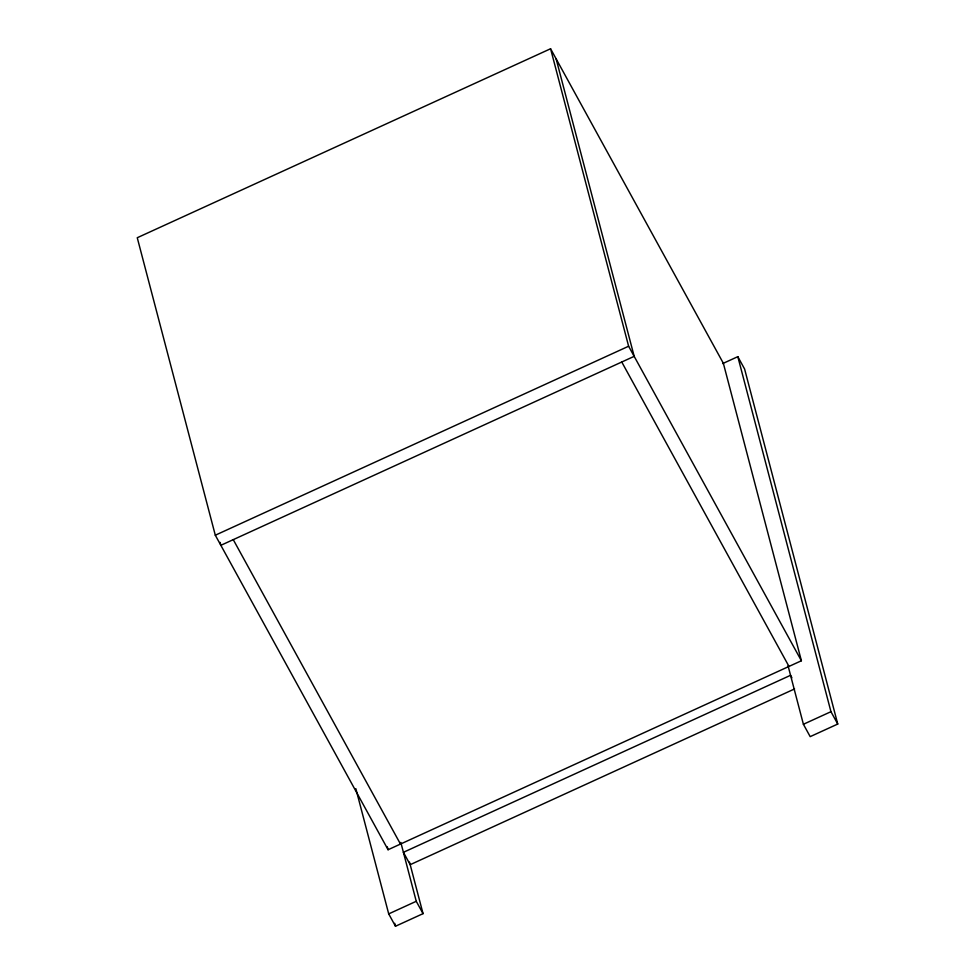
<?xml version="1.0" encoding="UTF-8"?>
<svg xmlns="http://www.w3.org/2000/svg" width="975" height="975" viewBox="0 0 975 975"><rect width="100%" height="100%" fill="white"/><g stroke="black" fill="none" stroke-linecap="round" stroke-linejoin="round"><path stroke-width="1.46" d="M550.582 48.75L137.256 237.729L215.304 535.214L388.074 849.737L801.389 660.757L723.352 363.273L550.582 48.75L628.619 346.235L801.389 660.757M215.304 535.214L628.619 346.235M722.658 363.59L737.819 356.667L744.608 369.025L837.744 724.047L810.188 736.637L803.4 724.279L788.056 665.791M794.576 688.935L410.195 864.679L403.406 852.321L790.554 675.309L791.907 677.783M409.512 862.095L423.04 913.648L395.484 926.25L388.708 913.892L416.252 901.29L400.798 842.376M803.4 724.279L830.956 711.689L737.819 356.667M830.956 711.689L837.744 724.047M621.77 362.018L788.994 666.437M233.257 539.65L400.469 844.07M416.252 901.29L423.04 913.648M556.128 58.866L634.177 356.338L220.85 545.317L220.082 542.38M387.307 846.8L388.074 849.737M394.717 923.301L395.484 926.25M355.851 788.678L388.708 913.892"/></g></svg>
